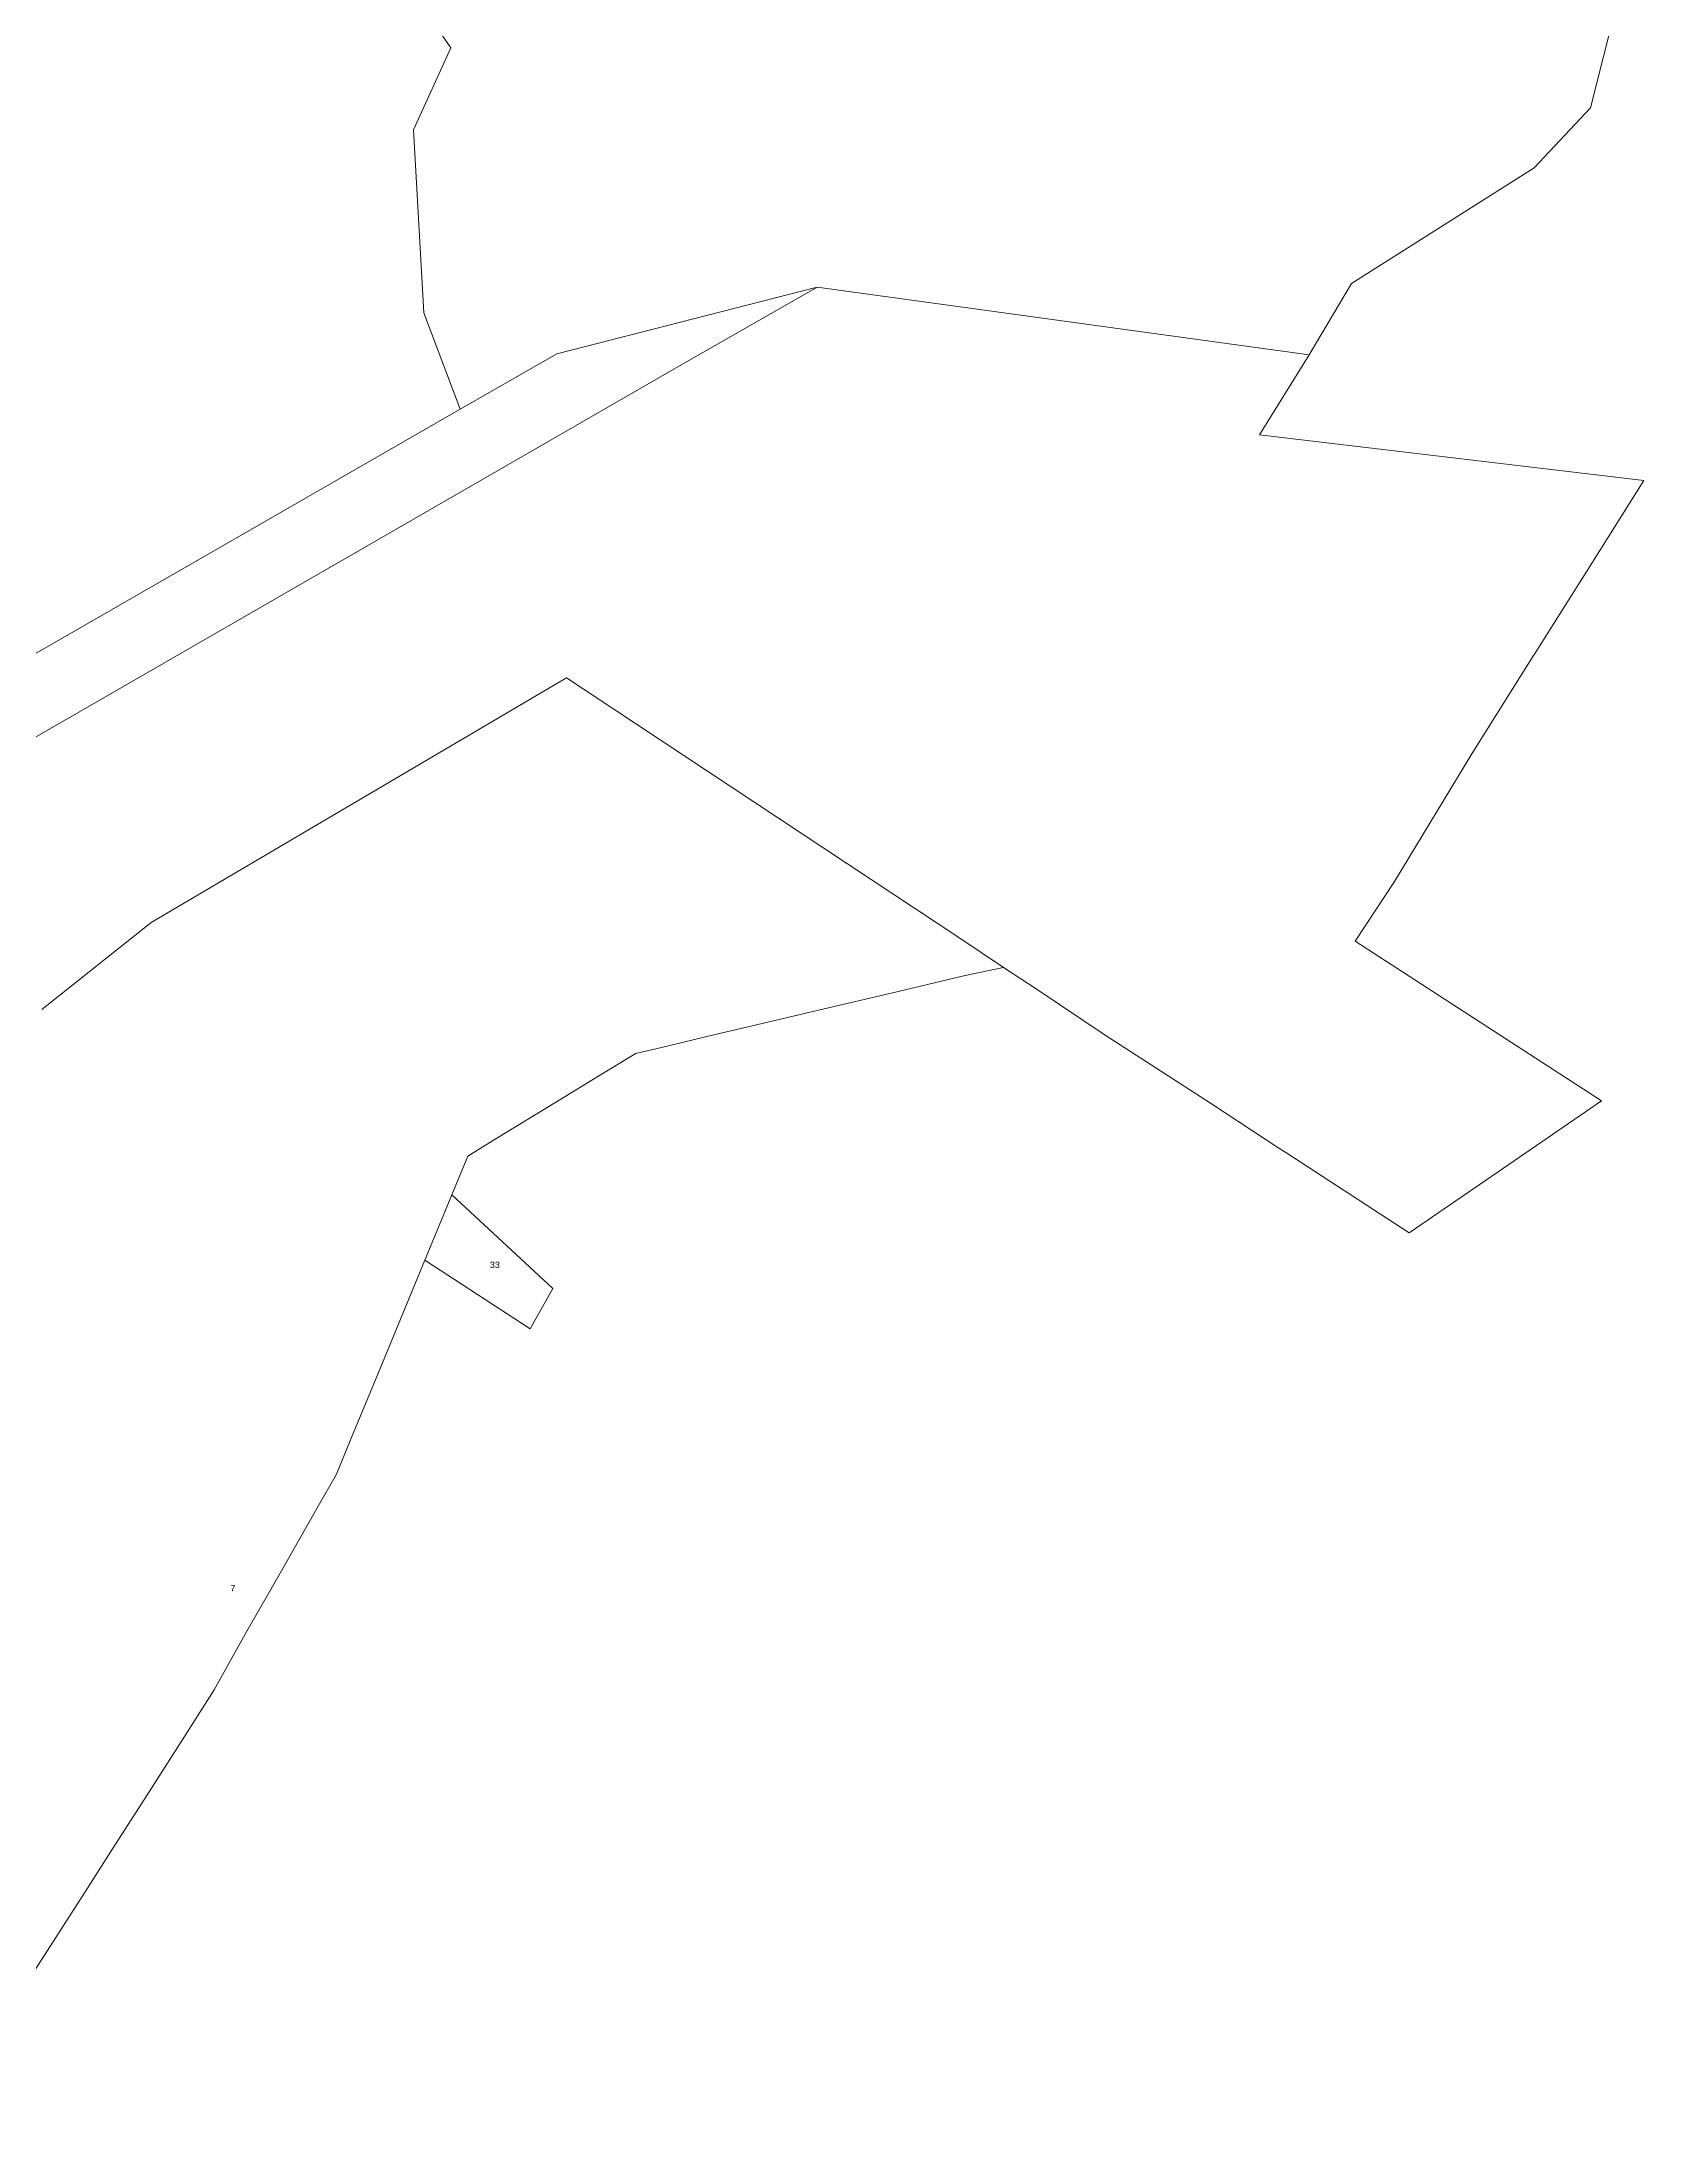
# Model space of a CAD drawing. Header units: metres. Extents: x 302931 to 308644, y 6253878 to 6257414.
# Drawn here: x 307960 to 308408, y 6254560 to 6255147 of the extents above; entities that cross this region are included whole.
import ezdxf

# ---------------------------------------------------------------- set-up
doc = ezdxf.new("R2010")
doc.units = ezdxf.units.M
doc.layers.add('Cadastre Land Parcels_SP_EXT', color=9, linetype='Continuous', lineweight=5)
doc.styles.get("Standard").update_dxf_attribs({"font": 'arial.ttf'})

msp = doc.modelspace()

# ---------------------------------------------------------------- linework, layer by layer
at = {"layer": 'Cadastre Land Parcels_SP_EXT', "linetype": 'Continuous'}
for points in [[(307955.99, 6254975.06), (308076.88, 6255044.62), (308066.71, 6255071.53), (308063.87, 6255122.75), (308074.29, 6255145.61), (308053.43, 6255175.61), (308048.81, 6255172.3), (308041.04, 6255165.67), (308031.62, 6255176.69), (308031.62, 6255176.69), (308035.94, 6255180.39), (308033.42, 6255188.38), (308033.24, 6255188.48), (308029.14, 6255190.75), (307968.08, 6255203.64), (307951.68, 6255207.1)], [(308053.43, 6255175.61), (308074.29, 6255145.61), (308063.87, 6255122.75), (308066.71, 6255071.53), (308076.88, 6255044.62), (308103.86, 6255060.14), (308176.62, 6255078.73), (308314.15, 6255059.86), (308325.96, 6255079.81), (308377.04, 6255112.08), (308392.76, 6255128.89), (308398.16, 6255150.24)], [(307959.96, 6254876.8), (307990.58, 6254901.11), (308106.59, 6254969.57), (308191.71, 6254913.19), (308215.93, 6254897.16), (308228.7, 6254888.6), (308238.14, 6254882.37), (308256.87, 6254869.85), (308271.56, 6254860.33), (308286.55, 6254850.62), (308305.92, 6254837.91), (308307.64, 6254836.85), (308342.1, 6254814.38), (308369.92, 6254833.5), (308395.83, 6254851.3), (308327.01, 6254895.9), (308337.95, 6254912.6), (308359.57, 6254948.26), (308376.88, 6254975.79), (308376.88, 6254975.79), (308377.12, 6254976.17), (308393.32, 6255001.86), (308407.71, 6255024.72), (308300.22, 6255037.44), (308314.15, 6255059.86), (308176.62, 6255078.74), (308137.11, 6255056.12), (307939.21, 6254942.02)], [(307955.66, 6254604.66), (307963.86, 6254617.42), (307972.05, 6254630.18), (307980.57, 6254643.48), (307989.29, 6254657.07), (307998.58, 6254671.54), (308008.15, 6254686.6), (308017.31, 6254703.02), (308026.94, 6254719.92), (308037.23, 6254737.99), (308042.31, 6254746.91), (308046.28, 6254756.52), (308053.39, 6254773.75), (308060.22, 6254790.29), (308067.03, 6254806.77), (308074.56, 6254825), (308079.04, 6254835.86), (308085.95, 6254840.08), (308101.67, 6254849.69), (308118.75, 6254860.1), (308125.99, 6254864.56), (308133.16, 6254866.23), (308148.19, 6254869.78), (308162.84, 6254873.26), (308178.26, 6254876.91), (308197.37, 6254881.4), (308218.05, 6254886.29), (308228.7, 6254888.6), (308228.7, 6254888.6), (308215.93, 6254897.16), (308191.71, 6254913.19), (308106.59, 6254969.57), (307990.58, 6254901.11), (307959.96, 6254876.8)]]:
    msp.add_lwpolyline(points, dxfattribs=at)
for points in [[(307558.06, 6254560.23), (307657.94, 6254644.39), (307939.21, 6254942.02), (308137.11, 6255056.12), (308176.62, 6255078.74), (308103.86, 6255060.14), (308076.88, 6255044.62), (307955.99, 6254975.06), (307901.55, 6254931.91), (307645, 6254660.31), (307580.59, 6254605.64), (307585.99, 6254604.66), (307558.06, 6254560.23)], [(308102.8, 6254798.83), (308074.56, 6254825), (308067.03, 6254806.77), (308096.43, 6254787.52), (308102.8, 6254798.83)]]:
    msp.add_lwpolyline(points, close=True, dxfattribs=at)

# ---------------------------------------------------------------- texts
at = {"layer": 'Cadastre Land Parcels_SP_EXT'}
for s, p in [('33', (308085.2, 6254804.53)), ('7', (308012.68, 6254714.18))]:
    msp.add_text(s, height=1.8, dxfattribs=at).set_placement(p)

doc.saveas('drawing.dxf')
